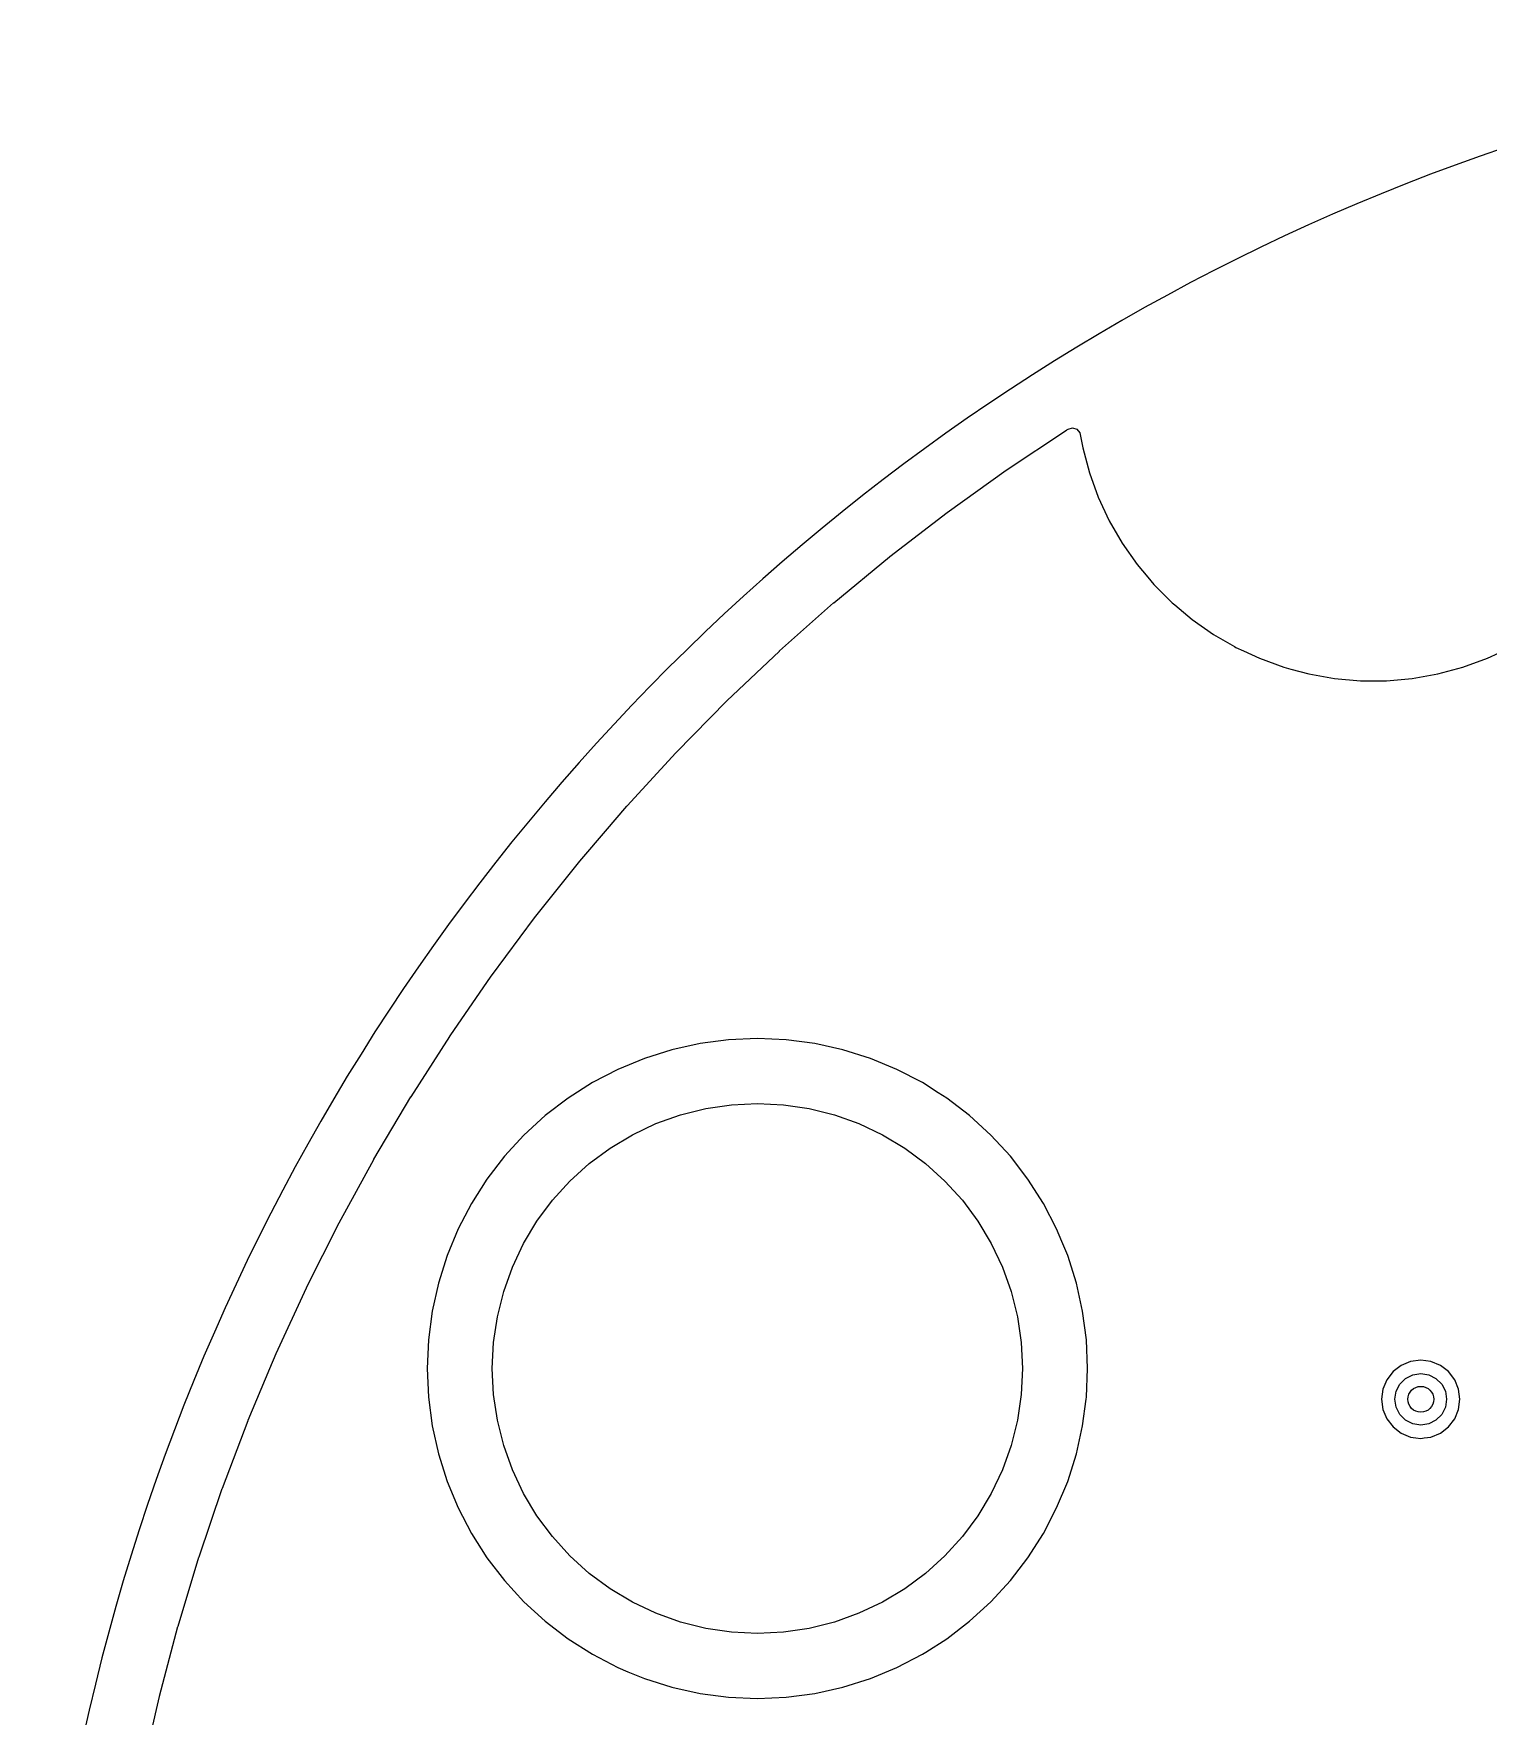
# Model space of a CAD drawing. Extents: x 116 to 183, y -128 to -37.6.
# Drawn here: x 115.95 to 138.44, y -63.6 to -37.57 of the extents above; entities that cross this region are included whole.
import ezdxf

# ---------------------------------------------------------------- set-up
doc = ezdxf.new("R2010")
doc.units = 0
doc.layers.add('BLACK', color=7, linetype='CONTINUOUS')

msp = doc.modelspace()

# ---------------------------------------------------------------- linework, layer by layer
at = {"layer": 'BLACK', "linetype": 'CONTINUOUS'}
for p, q in [((130.990412, -44.326581), (131.921138, -43.70759)), ((131.921138, -43.70759), (131.92466, -43.705334)), ((131.92466, -43.705334), (131.948175, -43.69084)), ((131.948175, -43.69084), (132.015574, -43.672423)), ((132.015574, -43.672423), (132.08223, -43.693367)), ((132.08223, -43.693367), (132.126982, -43.747024)), ((132.126982, -43.747024), (132.135353, -43.774868)), ((132.135353, -43.774868), (132.17151, -43.979923)), ((132.17151, -43.979923), (132.171513, -43.979936)), ((132.171513, -43.979936), (132.275481, -44.367954)), ((130.078202, -44.979676), (130.986983, -44.328948)), ((130.986983, -44.328948), (130.990412, -44.326581)), ((132.275481, -44.367954), (132.275484, -44.367964)), ((132.275484, -44.367964), (132.275485, -44.367965)), ((132.275485, -44.367965), (132.412883, -44.745462)), ((132.412883, -44.745462), (132.412886, -44.745469)), ((132.412886, -44.745469), (132.412887, -44.745471)), ((132.412887, -44.745471), (132.582654, -45.109539)), ((129.189078, -45.663868), (130.074825, -44.982183)), ((130.074825, -44.982183), (130.078202, -44.979676)), ((132.582654, -45.109539), (132.582662, -45.109554)), ((132.582662, -45.109554), (132.783516, -45.457443)), ((132.783516, -45.457443), (132.783525, -45.457458)), ((132.783525, -45.457458), (133.013945, -45.786531)), ((128.324053, -46.378378), (129.185761, -45.666513)), ((129.185761, -45.666513), (129.189078, -45.663868)), ((133.013945, -45.786531), (133.178719, -45.9829)), ((133.178719, -45.9829), (133.272164, -46.094264)), ((133.272164, -46.094264), (133.556226, -46.378326)), ((127.484287, -47.122251), (128.320859, -46.381111)), ((128.320859, -46.381111), (128.324053, -46.378378)), ((133.556226, -46.378326), (133.59589, -46.411608)), ((133.59589, -46.411608), (133.863958, -46.636544)), ((133.863958, -46.636544), (133.863964, -46.636548)), ((133.863964, -46.636548), (133.863965, -46.636549)), ((133.863965, -46.636549), (134.193038, -46.866969)), ((134.193038, -46.866969), (134.519098, -47.055219)), ((134.519098, -47.055219), (134.540935, -47.067827)), ((134.540935, -47.067827), (134.54095, -47.067835)), ((134.54095, -47.067835), (134.657646, -47.122251)), ((138.429452, -47.237607), (138.793538, -47.067831)), ((126.670592, -47.89476), (127.481139, -47.125137)), ((127.481139, -47.125137), (127.484287, -47.122251)), ((134.657646, -47.122251), (134.905028, -47.237607)), ((134.905028, -47.237607), (135.282525, -47.375005)), ((135.282525, -47.375005), (135.282531, -47.375006)), ((135.282531, -47.375006), (135.282535, -47.375008)), ((135.282535, -47.375008), (135.388203, -47.403321)), ((137.663919, -47.478979), (138.051955, -47.375005)), ((138.051955, -47.375005), (138.429452, -47.237607)), ((135.388203, -47.403321), (135.670561, -47.478979)), ((135.670561, -47.478979), (136.066182, -47.548738)), ((136.066182, -47.548738), (136.466376, -47.583749)), ((136.466376, -47.583749), (136.466377, -47.58375)), ((136.466377, -47.58375), (136.466378, -47.58375)), ((136.466378, -47.58375), (136.868103, -47.58375)), ((136.868103, -47.583749), (137.268298, -47.548738)), ((136.868103, -47.58375), (136.868103, -47.583749)), ((137.268298, -47.548738), (137.663919, -47.478979)), ((126.667608, -47.897693), (126.670592, -47.89476)), ((125.884104, -48.694839), (126.667608, -47.897693)), ((125.125711, -49.521577), (125.88121, -48.697888)), ((125.88121, -48.697888), (125.884104, -48.694839)), ((124.792436, -49.910998), (125.122911, -49.524736)), ((125.122911, -49.524736), (125.125711, -49.521577)), ((124.426008, -50.339281), (124.792436, -49.910998)), ((123.696703, -51.251152), (124.393584, -50.37729)), ((124.393584, -50.37729), (124.396298, -50.374006)), ((124.396298, -50.374006), (124.426008, -50.339281)), ((123.027847, -52.151862), (123.694147, -51.254474)), ((123.694147, -51.254474), (123.696703, -51.251152)), ((122.390442, -53.075175), (123.025386, -52.1553)), ((123.025386, -52.1553), (123.027847, -52.151862)), ((121.785336, -54.019861), (122.383426, -53.085998)), ((122.383426, -53.085998), (122.38813, -53.078653)), ((122.38813, -53.078653), (122.390442, -53.075175)), ((125.82087, -53.291853), (125.3961, -53.425783)), ((126.255707, -53.195452), (125.82087, -53.291853)), ((126.255716, -53.195451), (126.255707, -53.195452)), ((126.69728, -53.137317), (126.255716, -53.195451)), ((127.14224, -53.117891), (126.69728, -53.137317)), ((127.587199, -53.137317), (127.14224, -53.117891)), ((128.028763, -53.195451), (127.587199, -53.137317)), ((128.028772, -53.195452), (128.028763, -53.195451)), ((128.463609, -53.291853), (128.028772, -53.195452)), ((128.888379, -53.425783), (128.463609, -53.291853)), ((124.984617, -53.596224), (124.58957, -53.801873)), ((125.396087, -53.425788), (124.984617, -53.596224)), ((125.3961, -53.425783), (125.396087, -53.425788)), ((128.888392, -53.425788), (128.888379, -53.425783)), ((129.299862, -53.596224), (128.888392, -53.425788)), ((129.69491, -53.801873), (129.299862, -53.596224)), ((124.58957, -53.801873), (124.213921, -54.041187)), ((129.694911, -53.801874), (129.694909, -53.801873)), ((129.694909, -53.801873), (129.69491, -53.801873)), ((129.69492, -53.801879), (129.694911, -53.801874)), ((129.938197, -53.956864), (129.69492, -53.801879)), ((121.21313, -54.984981), (121.783116, -54.023461)), ((121.783116, -54.023461), (121.785336, -54.019861)), ((124.213921, -54.041187), (123.860584, -54.312312)), ((126.34237, -54.20203), (126.74037, -54.142993)), ((126.74037, -54.142993), (127.14224, -54.12325)), ((127.14224, -54.12325), (127.54411, -54.142993)), ((127.54411, -54.142993), (127.94211, -54.20203)), ((130.070558, -54.041187), (129.938197, -53.956864)), ((130.423895, -54.312312), (130.070558, -54.041187)), ((123.860579, -54.312316), (123.532206, -54.613215)), ((123.860584, -54.312312), (123.860579, -54.312316)), ((125.573238, -54.435344), (125.952073, -54.299795)), ((125.952073, -54.299795), (126.34237, -54.20203)), ((127.94211, -54.20203), (128.332407, -54.299795)), ((128.332407, -54.299795), (128.711242, -54.435344)), ((130.4239, -54.312316), (130.423895, -54.312312)), ((130.752273, -54.613215), (130.4239, -54.312316)), ((123.532205, -54.613216), (123.231306, -54.941589)), ((123.532206, -54.613215), (123.532205, -54.613216)), ((124.864402, -54.814225), (125.209513, -54.607373)), ((125.209513, -54.607373), (125.573238, -54.435344)), ((128.711242, -54.435344), (129.074967, -54.607373)), ((129.074967, -54.607373), (129.420078, -54.814225)), ((130.752274, -54.613216), (130.752273, -54.613215)), ((131.053173, -54.941589), (130.752274, -54.613216)), ((124.541228, -55.053907), (124.864402, -54.814225)), ((129.420078, -54.814225), (129.743252, -55.053907)), ((120.674631, -55.969183), (121.211078, -54.988582)), ((121.211078, -54.988582), (121.21313, -54.984981)), ((123.231302, -54.941594), (122.960177, -55.294931)), ((123.231306, -54.941589), (123.231302, -54.941594)), ((124.243102, -55.324112), (124.541228, -55.053907)), ((129.743252, -55.053907), (130.041378, -55.324112)), ((131.053177, -54.941594), (131.053173, -54.941589)), ((131.324302, -55.294931), (131.053177, -54.941594)), ((122.960177, -55.294931), (122.720863, -55.67058)), ((123.972897, -55.622238), (124.243102, -55.324112)), ((130.041378, -55.324112), (130.311583, -55.622238)), ((131.324305, -55.294936), (131.324302, -55.294931)), ((131.563611, -55.670571), (131.324305, -55.294936)), ((122.720863, -55.67058), (122.515214, -56.065627)), ((123.733215, -55.945412), (123.972897, -55.622238)), ((130.311583, -55.622238), (130.551265, -55.945412)), ((131.563614, -55.670577), (131.563611, -55.670571)), ((131.563616, -55.67058), (131.563614, -55.670577)), ((131.769265, -56.065627), (131.563616, -55.67058)), ((123.526363, -56.290523), (123.733215, -55.945412)), ((130.551265, -55.945412), (130.758117, -56.290523)), ((120.170392, -56.971445), (120.672677, -55.972907)), ((120.672677, -55.972907), (120.674631, -55.969183)), ((122.515214, -56.065627), (122.344778, -56.477097)), ((131.769267, -56.065632), (131.769265, -56.065627)), ((131.85019, -56.260998), (131.769267, -56.065632)), ((122.344773, -56.47711), (122.210843, -56.90188)), ((122.344778, -56.477097), (122.344773, -56.47711)), ((123.354334, -56.654248), (123.526363, -56.290523)), ((130.758117, -56.290523), (130.930146, -56.654248)), ((131.939708, -56.477114), (131.85019, -56.260998)), ((132.073638, -56.901886), (131.939708, -56.477114)), ((123.218785, -57.033083), (123.354334, -56.654248)), ((130.930146, -56.654248), (131.065695, -57.033083)), ((119.701096, -57.990413), (120.16859, -56.975187)), ((120.16859, -56.975187), (120.170392, -56.971445)), ((122.210843, -56.90188), (122.114442, -57.336717)), ((132.170037, -57.336714), (132.073638, -56.901886)), ((123.12102, -57.42338), (123.218785, -57.033083)), ((131.065695, -57.033083), (131.16346, -57.42338)), ((122.114441, -57.336726), (122.056307, -57.77829)), ((122.114442, -57.336717), (122.114441, -57.336726)), ((123.061983, -57.82138), (123.12102, -57.42338)), ((131.16346, -57.42338), (131.222497, -57.82138)), ((132.228172, -57.778289), (132.170037, -57.336714)), ((122.056307, -57.77829), (122.036881, -58.22325)), ((132.247599, -58.22325), (132.228172, -57.778289)), ((119.603392, -58.22325), (119.699382, -57.994309)), ((119.699382, -57.994309), (119.701096, -57.990413)), ((123.04224, -58.22325), (123.061983, -57.82138)), ((131.222497, -57.82138), (131.24224, -58.22325)), ((119.267198, -59.025091), (119.603392, -58.22325)), ((122.036881, -58.22325), (122.056307, -58.668209)), ((123.061983, -58.62512), (123.04224, -58.22325)), ((131.24224, -58.22325), (131.222497, -58.62512)), ((132.228172, -58.668211), (132.247599, -58.22325)), ((136.971718, -58.271718), (136.875463, -58.39716)), ((137.09716, -58.175463), (136.971718, -58.271718)), ((137.243237, -58.114956), (137.09716, -58.175463)), ((137.243239, -58.114955), (137.243237, -58.114956)), ((137.399999, -58.094318), (137.243239, -58.114955)), ((137.276393, -58.319577), (137.4, -58.3)), ((137.400001, -58.094318), (137.399999, -58.094318)), ((137.4, -58.3), (137.523607, -58.319577)), ((137.55676, -58.114955), (137.400001, -58.094318)), ((137.556762, -58.114956), (137.55676, -58.114955)), ((137.702841, -58.175464), (137.556762, -58.114956)), ((137.828282, -58.271718), (137.702841, -58.175464)), ((137.924536, -58.397159), (137.828282, -58.271718)), ((136.814956, -58.543238), (136.794318, -58.699998)), ((136.875463, -58.39716), (136.814956, -58.543238)), ((137.019577, -58.576393), (137.076393, -58.464886)), ((137.076393, -58.464886), (137.164886, -58.376393)), ((137.164886, -58.376393), (137.276393, -58.319577)), ((137.523607, -58.319577), (137.635114, -58.376393)), ((137.635114, -58.376393), (137.723607, -58.464886)), ((137.723607, -58.464886), (137.780423, -58.576393)), ((137.985044, -58.543238), (137.924536, -58.397159)), ((138.005682, -58.7), (137.985044, -58.543238)), ((122.056307, -58.668209), (122.114441, -59.109773)), ((123.12102, -59.02312), (123.061983, -58.62512)), ((131.222497, -58.62512), (131.16346, -59.02312)), ((132.170037, -59.109786), (132.223987, -58.699998)), ((132.223987, -58.699998), (132.228172, -58.668211)), ((136.794318, -58.699998), (136.794318, -58.700001)), ((136.794318, -58.700001), (136.814955, -58.85676)), ((137, -58.7), (137.019577, -58.576393)), ((137.019577, -58.823607), (137, -58.7)), ((137.076393, -58.935114), (137.019577, -58.823607)), ((137.780423, -58.823607), (137.723607, -58.935114)), ((137.780423, -58.576393), (137.8, -58.7)), ((137.8, -58.7), (137.780423, -58.823607)), ((137.985044, -58.856762), (138.005682, -58.7)), ((118.869291, -60.074081), (119.265647, -59.028977)), ((119.265647, -59.028977), (119.267198, -59.025091)), ((123.218785, -59.413417), (123.12102, -59.02312)), ((131.16346, -59.02312), (131.065695, -59.413417)), ((136.814955, -58.85676), (136.814956, -58.856762)), ((136.814956, -58.856762), (136.875464, -59.002841)), ((136.875464, -59.002841), (136.971718, -59.128282)), ((137.164886, -59.023607), (137.076393, -58.935114)), ((137.276393, -59.080423), (137.164886, -59.023607)), ((137.4, -59.1), (137.276393, -59.080423)), ((137.523607, -59.080423), (137.4, -59.1)), ((137.635114, -59.023607), (137.523607, -59.080423)), ((137.723607, -58.935114), (137.635114, -59.023607)), ((137.828282, -59.128282), (137.924536, -59.002841)), ((137.924536, -59.002841), (137.985044, -58.856762)), ((122.114441, -59.109773), (122.114442, -59.109782)), ((122.114442, -59.109782), (122.210843, -59.544619)), ((132.073638, -59.544614), (132.170037, -59.109786)), ((136.971718, -59.128282), (137.097159, -59.224536)), ((137.097159, -59.224536), (137.243238, -59.285044)), ((137.243238, -59.285044), (137.321619, -59.295363)), ((137.321619, -59.295363), (137.399999, -59.305682)), ((137.399999, -59.305682), (137.4, -59.305682)), ((137.4, -59.305682), (137.400001, -59.305682)), ((137.400001, -59.305682), (137.452254, -59.298802)), ((137.452254, -59.298802), (137.556762, -59.285044)), ((137.556762, -59.285044), (137.702841, -59.224536)), ((137.702841, -59.224536), (137.828282, -59.128282)), ((122.210843, -59.544619), (122.344773, -59.969389)), ((123.354334, -59.792252), (123.218785, -59.413417)), ((131.065695, -59.413417), (130.930146, -59.792252)), ((131.939708, -59.969386), (132.073638, -59.544614)), ((123.526363, -60.155977), (123.354334, -59.792252)), ((130.930146, -59.792252), (130.758117, -60.155977)), ((118.507836, -61.136159), (118.867881, -60.078002)), ((118.867881, -60.078002), (118.869291, -60.074081)), ((122.344773, -59.969389), (122.344778, -59.969402)), ((122.344778, -59.969402), (122.515214, -60.380872)), ((131.769267, -60.380868), (131.939708, -59.969386)), ((122.515214, -60.380872), (122.720863, -60.77592)), ((123.733215, -60.501088), (123.526363, -60.155977)), ((130.758117, -60.155977), (130.551265, -60.501088)), ((131.563611, -60.77593), (131.769267, -60.380868)), ((123.972897, -60.824262), (123.733215, -60.501088)), ((130.551265, -60.501088), (130.311583, -60.824262)), ((122.720863, -60.77592), (122.960177, -61.151568)), ((124.243102, -61.122388), (123.972897, -60.824262)), ((130.311583, -60.824262), (130.041378, -61.122388)), ((131.324305, -61.151564), (131.563611, -60.77593)), ((118.183243, -62.210117), (118.506531, -61.140223)), ((118.506531, -61.140223), (118.507836, -61.136159)), ((122.960177, -61.151568), (123.231302, -61.504905)), ((124.541228, -61.392593), (124.243102, -61.122388)), ((130.041378, -61.122388), (129.743252, -61.392593)), ((131.053172, -61.504912), (131.324305, -61.151564)), ((124.864402, -61.632275), (124.541228, -61.392593)), ((129.743252, -61.392593), (129.420078, -61.632275)), ((123.231302, -61.504905), (123.231306, -61.50491)), ((123.231306, -61.50491), (123.532205, -61.833283)), ((125.209513, -61.839127), (124.864402, -61.632275)), ((129.420078, -61.632275), (129.074967, -61.839127)), ((130.752274, -61.833284), (131.053172, -61.504912)), ((123.532205, -61.833283), (123.532206, -61.833284)), ((123.532206, -61.833284), (123.860579, -62.134183)), ((125.573238, -62.011156), (125.209513, -61.839127)), ((129.074967, -61.839127), (128.711242, -62.011156)), ((130.423902, -62.134182), (130.752274, -61.833284)), ((118.182108, -62.214118), (118.183243, -62.210117)), ((123.860579, -62.134183), (123.860584, -62.134187)), ((123.860584, -62.134187), (124.213921, -62.405312)), ((125.952073, -62.146705), (125.573238, -62.011156)), ((126.34237, -62.24447), (125.952073, -62.146705)), ((128.332407, -62.146705), (127.94211, -62.24447)), ((128.711242, -62.011156), (128.332407, -62.146705)), ((130.070554, -62.405315), (130.423902, -62.134182)), ((117.895914, -63.294631), (118.182108, -62.214118)), ((124.213921, -62.405312), (124.213926, -62.405315)), ((124.213926, -62.405315), (124.58956, -62.644621)), ((126.74037, -62.303507), (126.34237, -62.24447)), ((127.14224, -62.32325), (126.74037, -62.303507)), ((127.54411, -62.303507), (127.14224, -62.32325)), ((127.94211, -62.24447), (127.54411, -62.303507)), ((129.747697, -62.610998), (130.070554, -62.405315)), ((124.58956, -62.644621), (124.58957, -62.644626)), ((124.58957, -62.644626), (124.589569, -62.644626)), ((124.589569, -62.644626), (124.984617, -62.850275)), ((129.299858, -62.850277), (129.69492, -62.644621)), ((129.69492, -62.644621), (129.747697, -62.610998)), ((124.984617, -62.850275), (125.138079, -62.913841)), ((125.138079, -62.913841), (125.396104, -63.020718)), ((128.888376, -63.020718), (129.299858, -62.850277)), ((125.396104, -63.020718), (125.820876, -63.154648)), ((125.820876, -63.154648), (126.255704, -63.251047)), ((126.255704, -63.251047), (126.697279, -63.309182)), ((127.587201, -63.309182), (128.028776, -63.251047)), ((128.028776, -63.251047), (128.463604, -63.154648)), ((128.463604, -63.154648), (128.888376, -63.020718)), ((117.762006, -63.880998), (117.894907, -63.298719)), ((117.894907, -63.298719), (117.895914, -63.294631)), ((126.697279, -63.309182), (127.14224, -63.328609)), ((127.14224, -63.328609), (127.587201, -63.309182))]:
    msp.add_line(p, q, dxfattribs=at)
at = {"layer": 'BLACK'}
msp.add_circle((137.4, -58.7), 0.2, dxfattribs=at)
msp.add_arc((149.450502, -71.074296), 33.5, 0, 180, dxfattribs=at)

doc.saveas('drawing.dxf')
